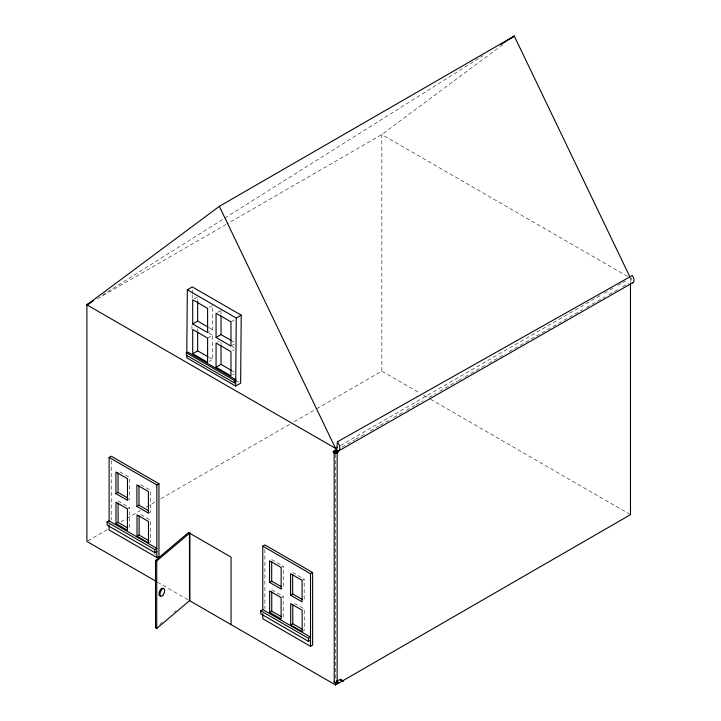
<?xml version="1.0" encoding="UTF-8"?>
<svg xmlns="http://www.w3.org/2000/svg" width="721" height="721" viewBox="0 0 721 721"><rect width="100%" height="100%" fill="white"/><g stroke="black" fill="none" stroke-linecap="round" stroke-linejoin="round"><path stroke-width="0.54" stroke-dasharray="3.6 2.7" d="M191.93 329.281L191.966 324.82M192.201 298.07L192.228 294.727M192.237 293.609L192.273 289.148M159.765 624.35L162.324 622.196M174.23 612.111L175.933 610.678M502.573 44.765L381.833 134.548L227.07 223.907M102.13 295.25L482.872 55.805M97.605 298.647L226.097 224.465M194.355 298.809L197.662 296.899L197.662 300.197M209.261 307.416L212.569 305.506L212.569 329.713L207.603 332.579M217.724 312.301L220.202 310.868M230.972 321.854L235.109 319.475M207.603 338.104L212.569 335.238L212.569 359.455L209.261 361.365M217.724 342.087L219.373 341.132M230.972 346.071L234.28 344.16M232.622 350.694L234.28 349.739M232.622 374.902L234.28 373.947M127.482 500.302L129.582 499.094L129.582 477.5L118.028 470.822M127.437 508.828L129.537 507.611L129.537 529.016M87.872 540.831L108.312 529.034M120.966 521.725L125.833 518.913M126.806 518.354L140.433 510.486M146.273 507.115L156.006 501.492M160.873 498.689L290.338 423.939M294.231 421.695L315.645 409.33M316.618 408.771L381.833 371.117L419.865 393.071M148.409 513.073L150.509 511.865L150.509 490.334L138.991 483.683M148.481 542.868L150.581 541.66L150.581 520.256L139.126 513.64M340.411 445.578L600.305 295.529M604.198 293.276L609.065 290.473M610.038 289.905L612.958 288.22M617.825 285.408L621.718 283.164M622.692 282.605L625.612 280.92M281.145 567.463L283.254 566.246L283.254 587.84L281.145 589.057M302.072 580.306L304.172 579.089L304.172 600.611M281.803 597.177L283.2 596.366L283.2 617.771L281.1 618.978M302.144 631.623L304.244 630.406L304.244 609.011L292.789 602.395M341.934 447.128L354.651 439.864M355.633 439.305L366.385 433.159M370.306 430.924L379.102 425.895M380.084 425.336L388.889 420.307M393.774 417.513L402.579 412.484M406.491 410.249L415.296 405.22M416.269 404.661L423.119 400.75M428.986 397.397L435.835 393.486M439.747 391.251L457.357 381.193M458.331 380.634L464.198 377.281M465.18 376.723L484.746 365.547M488.658 363.312L505.286 353.813M509.197 351.578L582.55 309.67M586.47 307.434L605.054 296.809M608.966 294.574L618.744 288.986M622.656 286.751L628.523 283.398M627.558 276.413L381.833 134.548L381.833 371.117M423.768 395.324L429.617 398.704M430.59 399.263L630.478 514.668M208.838 327.559L212.569 329.713M232.207 341.051L234.073 342.133M208.838 333.093L212.569 335.238M232.207 346.63L234.073 347.702M208.838 357.301L212.569 359.455M232.207 370.837L234.073 371.919M236.794 380.949L238.714 382.058M271.691 559.577L283.254 566.246M292.654 572.438L304.172 579.089M118.082 500.996L129.537 507.611M271.745 589.751L283.2 596.366M154.078 553.521L156.024 554.647M157.52 582.171L188.478 600.043M335.544 454.158L335.544 680.444M264.886 549.411L264.886 608.596M221.032 310.39L221.032 314.789M221.032 342.376L221.032 344.575M197.662 328.839L197.662 331.038M111.223 460.665L111.223 519.841M631.452 278.666L630.478 282.281L630.478 278.108L631.452 278.666"/><path stroke-width="1.08" d="M186.766 355.552L186.748 357.778L235.677 386.032L240.634 383.166L241.22 315.167L192.291 286.922L187.334 289.788L186.784 353.326M235.677 386.032L236.263 318.033L241.22 315.167M336.959 450.58A2.551 1.469 0 0 0 336.346 450.427L335.544 450.778L336.689 451.229L337.401 441.802L632.29 275.53A5.119 2.956 60 0 1 632.29 282.767M337.185 451.851A1.496 0.865 0 0 1 334.932 452.599A1.496 0.865 0 0 1 334.932 451.103A1.496 0.865 0 0 1 337.185 451.851L337.131 682.264A1.496 0.865 0 0 1 336.076 682.877L335.68 682.913A1.496 0.865 0 0 1 334.238 682.264L334.183 451.851M336.788 680.741L340.546 679.633L341.655 680.11A5.047 3.317 73.6 0 1 342.241 680.552L342.502 681.003L341.267 680.444M155.511 560.451L188.686 532.377L189.92 532.864L189.92 600.359L156.745 628.442L155.511 627.955L155.511 560.451L156.745 560.938L189.92 532.864M156.556 581.613L86.899 541.399L86.899 304.83L219.346 206.332L514.28 36.05L629.992 277.089M510.675 38.727L514.28 36.05L500.96 44.432M335.544 453.031L335.544 448.39L86.899 304.83L93.559 300.639M86.899 304.83L90.792 302.586M192.705 323.972L207.603 332.579L207.603 308.372L192.705 299.765L192.705 323.972L197.662 321.106L207.909 327.028M216.066 337.464L230.972 346.071L230.972 321.854L216.066 313.256L216.066 337.464L221.032 334.598L231.279 340.519M192.705 353.714L207.603 362.321L207.603 338.104L192.705 329.497L192.705 353.714L197.662 350.848L207.909 356.76M216.066 367.25L230.972 375.857L230.972 351.641L216.066 343.043L216.066 367.25L221.032 364.384L231.279 370.306M234.334 382.869L235.713 382.067L235.713 379.697L188.037 352.181L186.333 352.713L186.333 355.156L234.334 382.869L234.334 380.427L186.333 352.713M156.845 551.475L154.817 552.647L107.096 525.095L107.096 522.022L154.817 549.582L156.845 548.411L109.123 520.859L109.123 457.411L111.223 456.195L158.944 483.755L158.944 556.333L156.845 557.54L109.123 529.989L109.123 524.933M115.928 493.633L127.482 500.302L127.482 478.708L115.928 472.039L115.928 493.633L118.028 492.416L127.653 497.977M109.123 457.411L156.845 484.963L158.944 483.755M107.096 522.022L109.123 520.859M136.882 506.421L148.409 513.073L148.409 491.551L136.882 484.9L136.882 506.421L138.991 505.214L148.589 510.756M115.973 523.617L127.437 530.232L127.437 508.828L115.973 502.213L115.973 523.617L118.082 522.401L127.626 527.916M137.026 536.262L148.481 542.868L148.481 521.472L137.026 514.857L137.026 536.262L139.126 535.045L148.67 540.561M337.491 447.263L335.544 448.39L219.346 206.332M310.517 640.23L308.489 641.402L260.759 613.841L260.759 610.777L308.489 638.328L310.517 637.166L262.786 609.606L262.786 546.158L264.886 544.95L312.617 572.501L312.617 645.079L310.517 646.295L262.786 618.744L262.786 613.688M269.591 582.388L281.145 589.057L281.145 567.463L269.591 560.794L269.591 582.388L271.691 581.171L281.325 586.732M262.786 546.158L310.517 573.718L312.617 572.501M260.759 610.777L262.786 609.606M290.554 595.176L302.072 601.828L302.072 580.306L290.554 573.646L290.554 595.176L292.654 593.96L302.252 599.502M269.645 612.363L281.1 618.978L281.1 597.574L269.645 590.968L269.645 612.363L271.745 611.156L281.289 616.662M290.689 625.008L302.144 631.623L302.144 610.218L290.689 603.603L290.689 625.008L292.789 623.8L302.342 629.307M231.071 624.629L231.071 557.135L189.452 533.098L189.452 600.602L335.544 684.95L630.478 514.668L630.478 283.407M338.636 450.922L633.038 282.542M234.334 380.427L235.713 379.697M336.716 681.769L338.329 682.634L336.959 683.319L334.238 682.264M335.869 682.895L338.329 682.634M335.022 450.427L335.058 450.427A2.551 1.469 0 0 0 333.291 452.355A2.551 1.469 0 0 0 336.761 453.185A2.551 1.469 0 0 0 337.897 451.112M337.275 682.472L338.546 682.769L337.275 681.489M340.312 679.209L343.25 681.381L341.529 680.831M338.05 682.814L336.806 682.021L337.807 682.39L337.545 681.94A5.047 3.317 73.6 0 0 337.095 681.579M336.806 682.021L338.32 682.886L337.338 682.282M187.334 289.788L236.263 318.033M341.024 680.263L340.519 679.696M335.544 682.697L335.544 684.95M310.517 573.718L310.517 646.295M308.489 638.328L308.489 641.402M292.789 604.649L292.789 623.8M292.654 574.592L292.654 593.96M271.691 561.74L271.691 581.171M271.745 592.004L271.745 611.156M221.032 315.888L221.032 334.598M221.032 345.683L221.032 364.384M197.662 301.297L197.662 321.106M197.662 332.138L197.662 350.848M156.845 484.963L156.845 557.54M156.745 560.938L156.745 628.442M154.817 549.582L154.817 552.647M139.126 515.894L139.126 535.045M138.991 485.837L138.991 505.214M118.028 472.985L118.028 492.416M118.082 503.249L118.082 522.401M337.401 441.802A6.525 3.659 61.9 0 1 339.789 448.471A6.525 3.659 61.9 0 1 336.689 451.229M334.183 682.039A1.496 0.865 0 0 1 334.932 681.291M160.215 595.961A4.146 1.911 -68.5 0 1 159.674 591.103A4.146 1.911 -68.5 0 1 163.352 588.606M337.662 681.913L335.968 682.886L337.617 682.372A2.397 1.379 -60 0 0 337.662 681.913M162.964 595.14A4.146 1.911 -68.5 0 0 163.955 588.615A4.146 1.911 -68.5 0 0 160.053 593.518A4.146 1.911 -68.5 0 0 162.964 595.14"/></g></svg>
